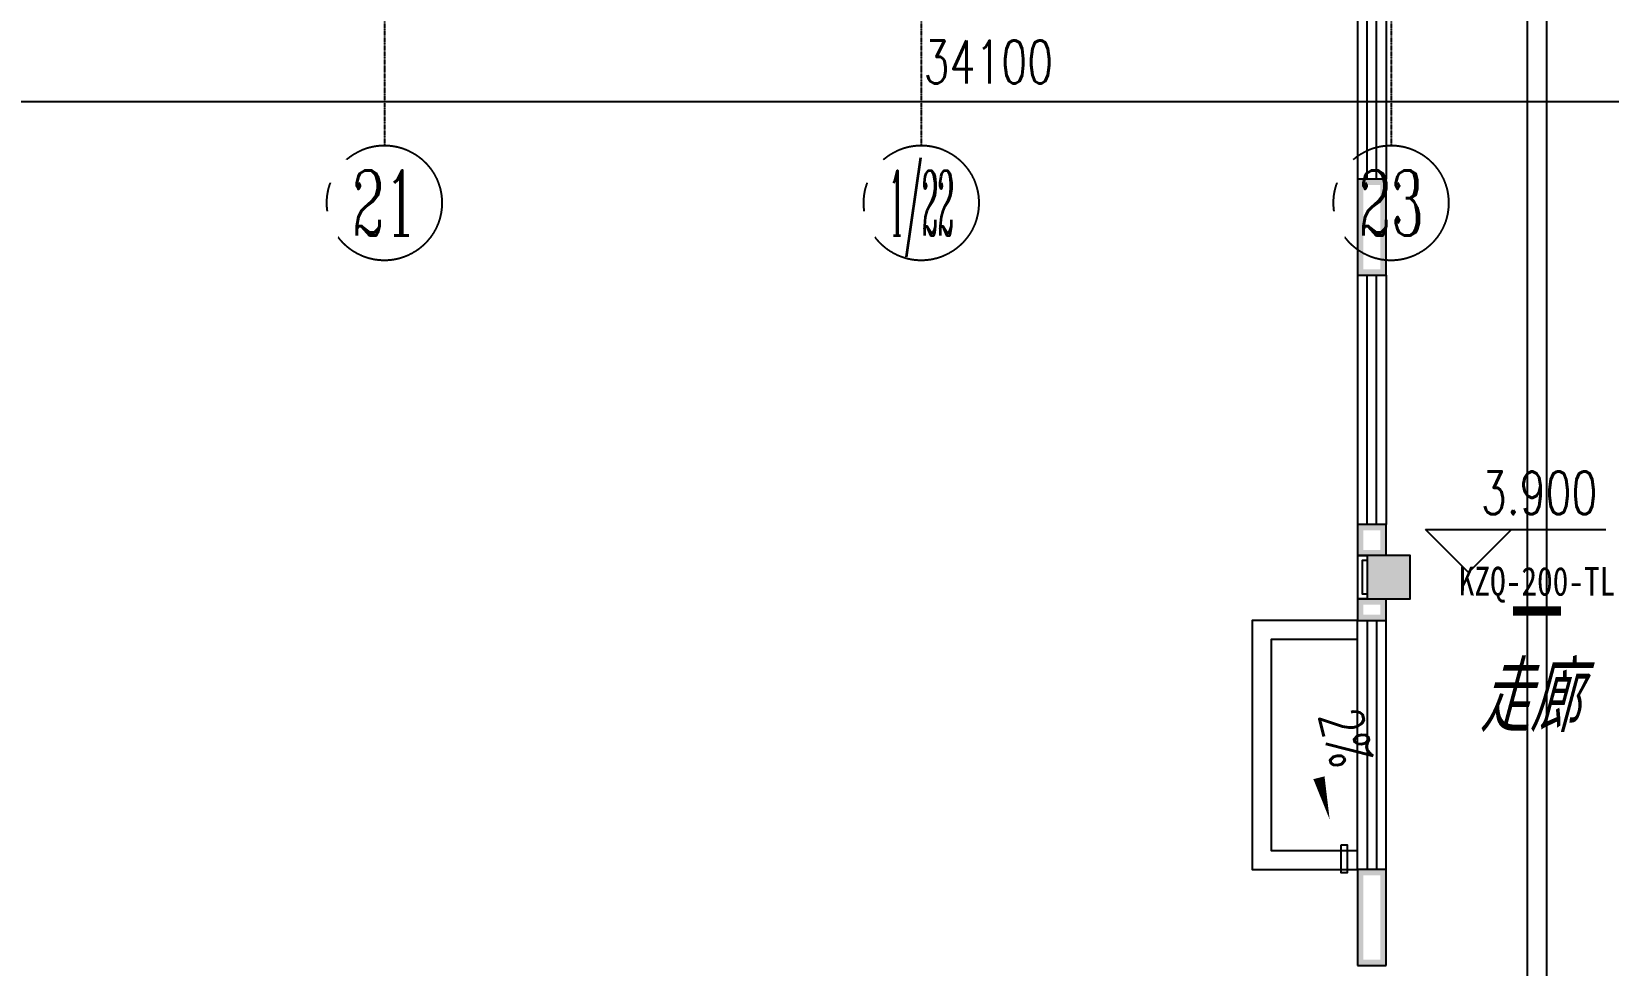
# Model space of a CAD drawing. Extents: x 1241380 to 1952554, y 1012187 to 1766051.
# Drawn here: x 1658685 to 1675133, y 1046713 to 1056455 of the extents above; entities that cross this region are included whole.
import ezdxf
from ezdxf.enums import TextEntityAlignment as Align

# ---------------------------------------------------------------- set-up
doc = ezdxf.new("R2010")
doc.units = 0
doc.linetypes.add('CENTER', pattern=[2, 1.25, -0.25, 0.25, -0.25])
for name, color, linetype in [('1-建筑底图', 8, 'Continuous'), ('AXIS', 251, 'CENTER'), ('AXIS_TEXT', 7, 'Continuous'), ('PUB_DIM', 11, 'Continuous'), ('PUB_HATCH', 8, 'Continuous'), ('内网桥架', 1, 'Continuous'), ('抗震支吊架', 2, 'Continuous')]:
    doc.layers.add(name, color=color, linetype=linetype)
doc.styles.add('_TCH_AXIS', font='COMPLEX', dxfattribs={"bigfont": 'GBCBIG'})
doc.styles.add('_TCH_DIM', font='SIMPLEX', dxfattribs={"bigfont": 'GBCBIG'})
doc.styles.add('_TCH_DIM_T3', font='SIMPLEX', dxfattribs={"width": 0.705882, "bigfont": 'GBCBIG'})
doc.styles.add('COMPLEX', font='COMPLEX')
doc.styles.add('kzcad', font='', dxfattribs={"width": 0.8})
doc.styles.get("Standard").update_dxf_attribs({"font": 'gbeitc.shx', "bigfont": 'gbcbig.shx'})
doc.styles.get('kzcad').set_extended_font_data('SimSun')
doc.linetypes.add('JIEDI', pattern='A,1.25,-0.25,0.25,-0.25,0.625,["/",Standard,S=0.6,R=0,X=0,Y=-0.3],0.625,-0.25,0.25,-0.25', length=4)
doc.dimstyles.new('_TCH_ARCH&&150', dxfattribs={"dimtxt": 446.25, "dimasz": 150, "dimexe": 375, "dimexo": 450, "dimgap": 189.375, "dimtad": 1, "dimdec": 0, "dimzin": 0, "dimdsep": 46, "dimtxsty": '_TCH_DIM_T3', "dimblk": 'ARCHTICK', "dimcen": 0.09, "dimclrt": 7, "dimazin": 2, "dimtfac": 1, "dimtdec": 0, "dimtix": 1, "dimtmove": 2, "dimatfit": 3, "dimfxl": 1, "dimtolj": 1, "dimtzin": 0, "dimarcsym": 0})

# ---------------------------------------------------------------- blocks, each defined once
blk = doc.blocks.new('_AXISO')
blk.add_circle((0, 0), 0.5)
at = {"layer": 'AXIS_TEXT', "style": 'COMPLEX', "width": 1.041667}
blk.add_attdef('A', text='', height=0.56, dxfattribs=at).set_placement((-0.25, -0.28), (0.25, -0.28), align=Align.FIT)
blk = doc.blocks.new('_ArchTick')
at = {"color": 0, "linetype": 'ByBlock', "const_width": 0.4}
blk.add_lwpolyline([(-0.5, -0.5), (0.5, 0.5)], dxfattribs=at)
blk = doc.blocks.new('*D81')
at = {"layer": 'Defpoints', "color": 0}
for p in [(1007608, 802280), (1041708, 802280), (1041708, 800203)]:
    blk.add_point(p, dxfattribs=at)
at = {"layer": 'PUB_DIM', "color": 0, "lineweight": -2, "transparency": 16777216}
for p, q in [((1007608, 801830), (1007608, 799828)), ((1041708, 801830), (1041708, 799828)), ((1007608, 800203), (1041708, 800203))]:
    blk.add_line(p, q, dxfattribs=at)
at = {"layer": 'PUB_DIM', "color": 0, "lineweight": -2, "transparency": 16777216, "xscale": 150, "yscale": 150, "zscale": 150, "rotation": 180}
blk.add_blockref('_ArchTick', (1007608, 800203), dxfattribs=at)
at = {"layer": 'PUB_DIM', "color": 0, "lineweight": -2, "transparency": 16777216, "xscale": 150, "yscale": 150, "zscale": 150}
blk.add_blockref('_ArchTick', (1041708, 800203), dxfattribs=at)
at = {"layer": 'PUB_DIM', "color": 7, "transparency": 16777216, "insert": (1024658, 800616), "char_height": 446.2, "attachment_point": 5, "style": '_TCH_DIM_T3'}
blk.add_mtext('\\A1;34100', dxfattribs=at)
blk = doc.blocks.new('_FZH')
blk.add_lwpolyline([(-0.5, -0.5), (0.5, -0.5), (0.5, 0.5), (-0.5, 0.5)], close=True)
at = {"layer": 'PUB_HATCH'}
blk.add_solid([(-0.5, -0.5), (0.5, -0.5), (-0.5, 0.5), (0.5, 0.5)], dxfattribs=at)
blk = doc.blocks.new('$WINLIB2D$00000001')
at = {"color": 0}
for points in [[(-0.5, 0.5), (-0.5, -0.5)], [(-0.5, 0.5), (0.5, 0.5)], [(0.5, -0.5), (0.5, 0.5)], [(0.5, 0.1667), (-0.5, 0.1667)], [(0.5, -0.1667), (-0.5, -0.1667)], [(-0.5, -0.5), (0.5, -0.5)]]:
    blk.add_lwpolyline(points, dxfattribs=at)
blk = doc.blocks.new('ERT')
at = {"layer": 'AXIS'}
for p, q in [((1018358.2, 802565.3), (1018358.2, 799745.8)), ((1023958.2, 802565.3), (1023958.2, 799745.8)), ((1028858.2, 802565.3), (1028858.2, 799745.8))]:
    blk.add_line(p, q, dxfattribs=at)
ref = blk.add_blockref('_AXISO', (1018358.2, 799145.8), dxfattribs=dict(at, xscale=1200, yscale=1200, zscale=1200))
ref.add_attrib('A', '21', dxfattribs={"layer": 'AXIS_TEXT', "height": 678.82, "style": '_TCH_AXIS', "width": 0.724138}).set_placement((1018018.8, 798806.4), (1018697.6, 798806.4), align=Align.FIT)
ref = blk.add_blockref('_AXISO', (1023958.2, 799145.8), dxfattribs=dict(at, xscale=1200, yscale=1200, zscale=1200))
ref.add_attrib('A', '1/22', dxfattribs={"layer": 'AXIS_TEXT', "height": 678.82, "style": '_TCH_AXIS', "width": 0.295775}).set_placement((1023618.8, 798806.4), (1024297.6, 798806.4), align=Align.FIT)
ref = blk.add_blockref('_AXISO', (1028858.2, 799145.8), dxfattribs=dict(at, xscale=1200, yscale=1200, zscale=1200))
ref.add_attrib('A', '23', dxfattribs={"layer": 'AXIS_TEXT', "height": 678.82, "style": '_TCH_AXIS', "width": 0.617647}).set_placement((1028518.8, 798806.4), (1029197.6, 798806.4), align=Align.FIT)
at = {"layer": 'PUB_DIM'}
dim = blk.add_aligned_dim(p1=(1007608.2, 802279.9), p2=(1041708.2, 802279.9), distance=-2076.9, dimstyle='_TCH_ARCH&&150', dxfattribs=at)
dim.commit()
dim.dimension.update_dxf_attribs({"geometry": '*D81', "text_midpoint": (1024658.2, 800615.5)})
blk = doc.blocks.new('1-二层建筑底图')
at = {"layer": '1-建筑底图'}
for points in [[(1672515, 1100121), (1672515, 1099121), (1672575, 1099181), (1672575, 1100061)], [(1672815, 1100121), (1672515, 1100121), (1672575, 1100061), (1672755, 1100061)], [(1672815, 1099121), (1672815, 1100121), (1672755, 1100061), (1672755, 1099181)], [(1672515, 1099121), (1672815, 1099121), (1672755, 1099181), (1672575, 1099181)], [(1672815, 1096521), (1672515, 1096521), (1672575, 1096461), (1672755, 1096461)], [(1672515, 1096521), (1672515, 1096196), (1672575, 1096256), (1672575, 1096461)], [(1672815, 1096196), (1672815, 1096521), (1672755, 1096461), (1672755, 1096256)], [(1672515, 1096196), (1672815, 1096196), (1672755, 1096256), (1672575, 1096256)], [(1673065, 1096196), (1672615, 1096196), (1672675, 1096136), (1673005, 1096136)], [(1672615, 1096196), (1672615, 1095746), (1672675, 1095806), (1672675, 1096136)], [(1673065, 1095746), (1673065, 1096196), (1673005, 1096136), (1673005, 1095806)], [(1672615, 1095746), (1673065, 1095746), (1673005, 1095806), (1672675, 1095806)], [(1672515, 1095746), (1672515, 1095521), (1672575, 1095581), (1672575, 1095686)], [(1672815, 1095746), (1672515, 1095746), (1672575, 1095686), (1672755, 1095686)], [(1672815, 1095521), (1672815, 1095746), (1672755, 1095686), (1672755, 1095581)], [(1672515, 1095521), (1672815, 1095521), (1672755, 1095581), (1672575, 1095581)], [(1672515, 1092921), (1672515, 1091921), (1672575, 1091981), (1672575, 1092861)], [(1672815, 1092921), (1672515, 1092921), (1672575, 1092861), (1672755, 1092861)], [(1672815, 1091921), (1672815, 1092921), (1672755, 1092861), (1672755, 1091981)], [(1672515, 1091921), (1672815, 1091921), (1672755, 1091981), (1672575, 1091981)]]:
    blk.add_hatch(color=256, dxfattribs=at).paths.add_polyline_path(points)
for p, q in [((1672515, 1100121), (1672515, 1099121)), ((1672815, 1100121), (1672515, 1100121)), ((1672815, 1099121), (1672815, 1100121)), ((1672515, 1099121), (1672815, 1099121)), ((1672815, 1096521), (1672515, 1096521)), ((1672515, 1096521), (1672515, 1096196)), ((1672815, 1096196), (1672815, 1096521)), ((1673673, 1096020), (1673223, 1096470)), ((1673223, 1096470), (1675107, 1096470)), ((1673673, 1096020), (1674123, 1096470)), ((1672515, 1096196), (1672615, 1096196)), ((1672515, 1095746), (1672515, 1095521)), ((1672615, 1095746), (1672515, 1095746)), ((1672815, 1095521), (1672815, 1095746)), ((1672515, 1095521), (1672815, 1095521)), ((1672515, 1092921), (1672515, 1091921)), ((1672815, 1092921), (1672515, 1092921)), ((1672815, 1091921), (1672815, 1092921)), ((1672515, 1091921), (1672815, 1091921))]:
    blk.add_line(p, q, dxfattribs=at)
for points in [[(1672615, 1096196), (1672515, 1096196), (1672515, 1095746), (1672615, 1095746)], [(1672615, 1096146), (1672565, 1096146), (1672565, 1095796), (1672615, 1095796)], [(1672515, 1095521), (1671415, 1095521), (1671415, 1092921), (1672515, 1092921)], [(1672515, 1095321), (1671615, 1095321), (1671615, 1093121), (1672515, 1093121)]]:
    blk.add_lwpolyline(points, dxfattribs=at)
blk.add_lwpolyline([(1671828, 1094990, 0, 0, 0), (1672225, 1093443, 0, 120, 0), (1672113, 1093879, 0, 0, 0)], format="xyseb", dxfattribs=at)
blk.add_lwpolyline([(1672345, 1093180), (1672408, 1093180), (1672408, 1092886), (1672345, 1092886)], close=True, dxfattribs=at)
blk.add_blockref('ERT', (644007, 300729), dxfattribs=at)
for name, p, xscale, yscale, zscale, rotation in [('$WINLIB2D$00000001', (1672665, 1101421), 2600, -300, 2600, 270), ('$WINLIB2D$00000001', (1672665, 1097821), 2600, -300, 2600, 270), ('_FZH', (1672840, 1095971), 449.9999995698454, 449.9999995698454, 449.9999995698454, 8.893475490288703e-09), ('$WINLIB2D$00000001', (1672665, 1094221), -2600, 300, -2600, 270)]:
    blk.add_blockref(name, p, dxfattribs=dict(at, xscale=xscale, yscale=yscale, zscale=zscale, rotation=rotation))
at = {"layer": '1-建筑底图', "style": '_TCH_DIM', "width": 0.705882}
blk.add_text('3.900', height=446.2, dxfattribs=at).set_placement((1673802, 1096628))
at = {"layer": '1-建筑底图'}
blk.add_text('走廊', height=723.4, dxfattribs=at).set_placement((1673780, 1094358))
at = {"layer": '1-建筑底图', "style": '_TCH_DIM', "width": 0.705882}
blk.add_text('2%', height=446.2, rotation=284.3974, dxfattribs=at).set_placement((1672108, 1094532))

msp = doc.modelspace()

# ---------------------------------------------------------------- linework, layer by layer
at = {"layer": '内网桥架'}
for p, q in [((1674287.6, 1037889.4), (1674287.6, 1107747.9)), ((1674487.6, 1107747.9), (1674487.6, 1037889.4))]:
    msp.add_line(p, q, dxfattribs=at)
at = {"layer": '抗震支吊架', "color": 2, "const_width": 100}
msp.add_lwpolyline([(1674137.6, 1050410.8), (1674637.6, 1050410.8)], dxfattribs=at)

# ---------------------------------------------------------------- block references
at = {"layer": '1-建筑底图', "linetype": 'JIEDI'}
msp.add_blockref('1-二层建筑底图', (0, -45207.9), dxfattribs=at)

# ---------------------------------------------------------------- texts
at = {"layer": '抗震支吊架', "color": 2, "style": 'kzcad', "width": 0.8}
msp.add_text('KZQ-200-TL', height=300, rotation=359.88539, dxfattribs=at).set_placement((1674387.6, 1050570.8), align=Align.CENTER)

doc.saveas('drawing.dxf')
